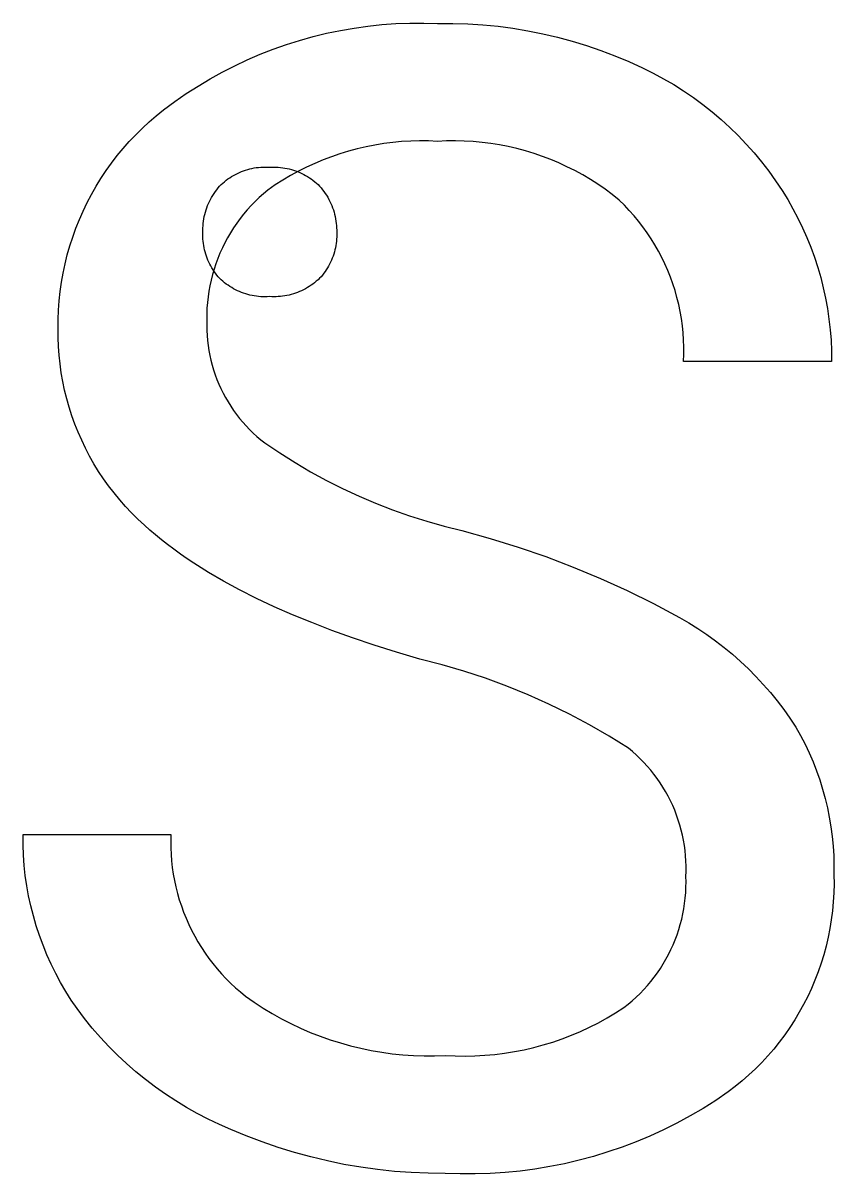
# Model space of a CAD drawing. Header units: millimetres. Extents: x 1422 to 6060, y -58 to 3182.
# Drawn here: x 4915.19 to 4937.88, y 145.73 to 177.91 of the extents above; entities that cross this region are included whole.
import ezdxf

# ---------------------------------------------------------------- set-up
doc = ezdxf.new("R2010")
doc.units = ezdxf.units.MM
doc.header["$MEASUREMENT"] = 0
doc.layers.add('Domyślny', color=7, linetype='Continuous', true_color=0x000000)

msp = doc.modelspace()

# ---------------------------------------------------------------- linework, layer by layer
at = {"layer": 'Domyślny'}
for p, q in [((4923.687, 177.626), (4924.07, 177.706)), ((4924.07, 177.706), (4924.455, 177.773)), ((4924.455, 177.773), (4924.842, 177.827)), ((4924.842, 177.827), (4925.231, 177.868)), ((4925.231, 177.868), (4925.62, 177.896)), ((4925.62, 177.896), (4926.011, 177.911)), ((4926.011, 177.911), (4926.401, 177.912)), ((4926.401, 177.912), (4926.792, 177.901)), ((4926.792, 177.901), (4927.215, 177.902)), ((4927.215, 177.902), (4927.637, 177.889)), ((4927.637, 177.889), (4928.059, 177.861)), ((4928.059, 177.861), (4928.48, 177.82)), ((4928.48, 177.82), (4928.899, 177.765)), ((4928.899, 177.765), (4929.316, 177.696)), ((4929.316, 177.696), (4929.731, 177.613)), ((4922.559, 177.311), (4922.931, 177.428)), ((4922.931, 177.428), (4923.308, 177.534)), ((4923.308, 177.534), (4923.687, 177.626)), ((4929.731, 177.613), (4930.143, 177.517)), ((4930.143, 177.517), (4930.551, 177.407)), ((4930.551, 177.407), (4930.955, 177.283)), ((4921.467, 176.884), (4921.826, 177.039)), ((4921.826, 177.039), (4922.19, 177.181)), ((4922.19, 177.181), (4922.559, 177.311)), ((4930.955, 177.283), (4931.355, 177.146)), ((4931.355, 177.146), (4931.751, 176.997)), ((4920.766, 176.54), (4921.114, 176.718)), ((4921.114, 176.718), (4921.467, 176.884)), ((4931.751, 176.997), (4932.141, 176.834)), ((4932.141, 176.834), (4932.526, 176.658)), ((4920.424, 176.351), (4920.766, 176.54)), ((4932.526, 176.658), (4932.82, 176.512)), ((4932.82, 176.512), (4933.11, 176.356)), ((4919.76, 175.938), (4920.089, 176.15)), ((4920.089, 176.15), (4920.424, 176.351)), ((4933.11, 176.356), (4933.394, 176.19)), ((4933.394, 176.19), (4933.672, 176.014)), ((4919.439, 175.716), (4919.76, 175.938)), ((4933.672, 176.014), (4933.944, 175.828)), ((4933.944, 175.828), (4934.209, 175.634)), ((4918.922, 175.319), (4919.126, 175.482)), ((4919.126, 175.482), (4919.439, 175.716)), ((4934.209, 175.634), (4934.467, 175.43)), ((4934.467, 175.43), (4934.718, 175.217)), ((4918.533, 174.973), (4918.724, 175.15)), ((4918.724, 175.15), (4918.922, 175.319)), ((4934.718, 175.217), (4934.961, 174.995)), ((4918.167, 174.601), (4918.347, 174.79)), ((4918.347, 174.79), (4918.533, 174.973)), ((4934.961, 174.995), (4935.196, 174.765)), ((4917.995, 174.406), (4918.167, 174.601)), ((4924.788, 174.451), (4924.543, 174.394)), ((4925.036, 174.5), (4924.788, 174.451)), ((4925.284, 174.54), (4925.036, 174.5)), ((4925.534, 174.572), (4925.284, 174.54)), ((4925.785, 174.595), (4925.534, 174.572)), ((4926.037, 174.61), (4925.785, 174.595)), ((4926.288, 174.616), (4926.037, 174.61)), ((4926.54, 174.614), (4926.288, 174.616)), ((4926.792, 174.603), (4926.54, 174.614)), ((4927.04, 174.614), (4926.792, 174.603)), ((4927.289, 174.617), (4927.04, 174.614)), ((4927.537, 174.612), (4927.289, 174.617)), ((4927.785, 174.598), (4927.537, 174.612)), ((4928.033, 174.575), (4927.785, 174.598)), ((4928.279, 174.545), (4928.033, 174.575)), ((4928.525, 174.505), (4928.279, 174.545)), ((4928.768, 174.458), (4928.525, 174.505)), ((4929.01, 174.402), (4928.768, 174.458)), ((4935.196, 174.765), (4935.423, 174.528)), ((4935.423, 174.528), (4935.642, 174.282)), ((4917.67, 173.998), (4917.829, 174.205)), ((4917.829, 174.205), (4917.995, 174.406)), ((4923.821, 174.174), (4923.585, 174.084)), ((4924.059, 174.255), (4923.821, 174.174)), ((4924.3, 174.329), (4924.059, 174.255)), ((4924.543, 174.394), (4924.3, 174.329)), ((4929.25, 174.337), (4929.01, 174.402)), ((4929.488, 174.265), (4929.25, 174.337)), ((4929.723, 174.184), (4929.488, 174.265)), ((4929.955, 174.096), (4929.723, 174.184)), ((4935.642, 174.282), (4935.852, 174.029)), ((4917.518, 173.786), (4917.67, 173.998)), ((4921.419, 173.8), (4921.478, 173.818)), ((4921.478, 173.818), (4921.538, 173.833)), ((4921.538, 173.833), (4921.598, 173.847)), ((4921.598, 173.847), (4921.658, 173.859)), ((4921.658, 173.859), (4921.719, 173.868)), ((4921.719, 173.868), (4921.78, 173.875)), ((4921.78, 173.875), (4921.841, 173.881)), ((4921.841, 173.881), (4921.903, 173.884)), ((4921.903, 173.884), (4921.965, 173.884)), ((4921.965, 173.884), (4922.026, 173.883)), ((4922.026, 173.883), (4922.088, 173.88)), ((4922.088, 173.88), (4922.149, 173.883)), ((4922.149, 173.883), (4922.211, 173.884)), ((4922.211, 173.884), (4922.273, 173.883)), ((4922.273, 173.883), (4922.335, 173.88)), ((4922.335, 173.88), (4922.396, 173.875)), ((4922.396, 173.875), (4922.458, 173.867)), ((4922.458, 173.867), (4922.519, 173.858)), ((4922.519, 173.858), (4922.58, 173.846)), ((4922.58, 173.846), (4922.64, 173.833)), ((4922.64, 173.833), (4922.7, 173.817)), ((4922.7, 173.817), (4922.759, 173.799)), ((4923.124, 173.881), (4922.899, 173.768)), ((4923.353, 173.986), (4923.124, 173.881)), ((4923.585, 174.084), (4923.353, 173.986)), ((4930.184, 174), (4929.955, 174.096)), ((4930.41, 173.895), (4930.184, 174)), ((4930.632, 173.784), (4930.41, 173.895)), ((4935.852, 174.029), (4936.053, 173.768)), ((4917.237, 173.347), (4917.374, 173.569)), ((4917.374, 173.569), (4917.518, 173.786)), ((4920.829, 173.476), (4920.877, 173.514)), ((4920.877, 173.514), (4920.926, 173.551)), ((4920.926, 173.551), (4920.977, 173.586)), ((4920.977, 173.586), (4921.029, 173.62)), ((4921.029, 173.62), (4921.082, 173.651)), ((4921.082, 173.651), (4921.136, 173.681)), ((4921.136, 173.681), (4921.191, 173.709)), ((4921.191, 173.709), (4921.246, 173.734)), ((4921.246, 173.734), (4921.303, 173.758)), ((4921.303, 173.758), (4921.361, 173.78)), ((4921.361, 173.78), (4921.419, 173.8)), ((4922.461, 173.519), (4922.249, 173.383)), ((4922.678, 173.647), (4922.461, 173.519)), ((4922.899, 173.768), (4922.678, 173.647)), ((4922.759, 173.799), (4922.817, 173.779)), ((4922.817, 173.779), (4922.875, 173.757)), ((4922.875, 173.757), (4922.932, 173.734)), ((4922.932, 173.734), (4922.989, 173.708)), ((4922.989, 173.708), (4923.044, 173.68)), ((4923.044, 173.68), (4923.098, 173.651)), ((4923.098, 173.651), (4923.151, 173.619)), ((4923.151, 173.619), (4923.204, 173.586)), ((4923.204, 173.586), (4923.254, 173.551)), ((4923.254, 173.551), (4923.304, 173.514)), ((4923.304, 173.514), (4923.353, 173.476)), ((4930.85, 173.664), (4930.632, 173.784)), ((4931.064, 173.538), (4930.85, 173.664)), ((4931.273, 173.404), (4931.064, 173.538)), ((4936.053, 173.768), (4936.245, 173.501)), ((4936.245, 173.501), (4936.428, 173.228)), ((4917.108, 173.12), (4917.237, 173.347)), ((4920.537, 173.147), (4920.574, 173.2)), ((4920.574, 173.2), (4920.612, 173.251)), ((4920.612, 173.251), (4920.652, 173.302)), ((4920.652, 173.302), (4920.693, 173.35)), ((4920.693, 173.35), (4920.737, 173.394)), ((4920.737, 173.394), (4920.782, 173.436)), ((4920.782, 173.436), (4920.829, 173.476)), ((4922.041, 173.24), (4921.918, 173.138)), ((4922.249, 173.383), (4922.041, 173.24)), ((4923.353, 173.476), (4923.4, 173.435)), ((4923.4, 173.435), (4923.445, 173.394)), ((4923.445, 173.394), (4923.489, 173.35)), ((4923.489, 173.35), (4923.532, 173.302)), ((4923.532, 173.302), (4923.572, 173.252)), ((4923.572, 173.252), (4923.611, 173.2)), ((4923.611, 173.2), (4923.648, 173.148)), ((4931.478, 173.263), (4931.273, 173.404)), ((4931.677, 173.115), (4931.478, 173.263)), ((4936.428, 173.228), (4936.584, 172.975)), ((4916.874, 172.654), (4916.987, 172.889)), ((4916.987, 172.889), (4917.108, 173.12)), ((4920.358, 172.806), (4920.383, 172.865)), ((4920.383, 172.865), (4920.41, 172.924)), ((4920.41, 172.924), (4920.439, 172.981)), ((4920.439, 172.981), (4920.47, 173.037)), ((4920.47, 173.037), (4920.502, 173.093)), ((4920.502, 173.093), (4920.537, 173.147)), ((4921.684, 172.922), (4921.573, 172.807)), ((4921.799, 173.032), (4921.684, 172.922)), ((4921.918, 173.138), (4921.799, 173.032)), ((4923.648, 173.148), (4923.683, 173.094)), ((4923.683, 173.094), (4923.716, 173.039)), ((4923.716, 173.039), (4923.748, 172.982)), ((4923.748, 172.982), (4923.777, 172.925)), ((4923.777, 172.925), (4923.804, 172.867)), ((4923.804, 172.867), (4923.83, 172.807)), ((4931.872, 172.96), (4931.677, 173.115)), ((4932.015, 172.82), (4931.872, 172.96)), ((4936.584, 172.975), (4936.731, 172.717)), ((4916.769, 172.416), (4916.874, 172.654)), ((4920.264, 172.499), (4920.279, 172.562)), ((4920.279, 172.562), (4920.296, 172.624)), ((4920.296, 172.624), (4920.314, 172.685)), ((4920.314, 172.685), (4920.335, 172.746)), ((4920.335, 172.746), (4920.358, 172.806)), ((4921.363, 172.567), (4921.264, 172.442)), ((4921.466, 172.689), (4921.363, 172.567)), ((4921.573, 172.807), (4921.466, 172.689)), ((4923.83, 172.807), (4923.853, 172.747)), ((4923.853, 172.747), (4923.874, 172.687)), ((4923.874, 172.687), (4923.893, 172.625)), ((4923.893, 172.625), (4923.91, 172.563)), ((4923.91, 172.563), (4923.925, 172.5)), ((4932.153, 172.674), (4932.015, 172.82)), ((4932.286, 172.524), (4932.153, 172.674)), ((4932.414, 172.37), (4932.286, 172.524)), ((4936.731, 172.717), (4936.869, 172.455)), ((4916.672, 172.174), (4916.769, 172.416)), ((4920.224, 172.181), (4920.228, 172.245)), ((4920.228, 172.245), (4920.234, 172.309)), ((4920.234, 172.309), (4920.242, 172.373)), ((4920.242, 172.373), (4920.252, 172.436)), ((4920.252, 172.436), (4920.264, 172.499)), ((4921.17, 172.313), (4921.08, 172.181)), ((4921.264, 172.442), (4921.17, 172.313)), ((4923.925, 172.5), (4923.938, 172.437)), ((4923.938, 172.437), (4923.948, 172.374)), ((4923.948, 172.374), (4923.957, 172.31)), ((4923.957, 172.31), (4923.963, 172.246)), ((4923.963, 172.246), (4923.966, 172.181)), ((4932.536, 172.211), (4932.414, 172.37)), ((4932.653, 172.048), (4932.536, 172.211)), ((4936.869, 172.455), (4936.998, 172.188)), ((4916.504, 171.68), (4916.584, 171.928)), ((4916.584, 171.928), (4916.672, 172.174)), ((4920.222, 172.117), (4920.224, 172.181)), ((4920.223, 172.053), (4920.222, 172.117)), ((4920.222, 171.992), (4920.223, 172.053)), ((4920.223, 171.931), (4920.222, 171.992)), ((4920.226, 171.87), (4920.223, 171.931)), ((4920.232, 171.81), (4920.226, 171.87)), ((4920.915, 171.909), (4920.839, 171.768)), ((4920.995, 172.046), (4920.915, 171.909)), ((4921.08, 172.181), (4920.995, 172.046)), ((4923.967, 171.931), (4923.964, 171.87)), ((4923.966, 172.181), (4923.968, 172.117)), ((4923.968, 172.117), (4923.967, 172.053)), ((4923.967, 172.053), (4923.968, 171.992)), ((4923.968, 171.992), (4923.967, 171.931)), ((4932.764, 171.881), (4932.653, 172.048)), ((4932.869, 171.71), (4932.764, 171.881)), ((4936.998, 172.188), (4937.119, 171.916)), ((4937.119, 171.916), (4937.23, 171.641)), ((4916.432, 171.429), (4916.504, 171.68)), ((4920.239, 171.75), (4920.232, 171.81)), ((4920.248, 171.689), (4920.239, 171.75)), ((4920.259, 171.63), (4920.248, 171.689)), ((4920.272, 171.57), (4920.259, 171.63)), ((4920.287, 171.512), (4920.272, 171.57)), ((4920.769, 171.625), (4920.703, 171.479)), ((4920.839, 171.768), (4920.769, 171.625)), ((4923.917, 171.569), (4923.902, 171.51)), ((4923.931, 171.629), (4923.917, 171.569)), ((4923.942, 171.689), (4923.931, 171.629)), ((4923.951, 171.749), (4923.942, 171.689)), ((4923.959, 171.809), (4923.951, 171.749)), ((4923.964, 171.87), (4923.959, 171.809)), ((4932.968, 171.536), (4932.869, 171.71)), ((4937.23, 171.641), (4937.331, 171.362)), ((4916.37, 171.176), (4916.432, 171.429)), ((4920.304, 171.453), (4920.287, 171.512)), ((4920.324, 171.396), (4920.304, 171.453)), ((4920.344, 171.339), (4920.324, 171.396)), ((4920.367, 171.282), (4920.344, 171.339)), ((4920.392, 171.227), (4920.367, 171.282)), ((4920.419, 171.172), (4920.392, 171.227)), ((4920.643, 171.332), (4920.588, 171.182)), ((4920.703, 171.479), (4920.643, 171.332)), ((4923.82, 171.281), (4923.795, 171.225)), ((4923.844, 171.337), (4923.82, 171.281)), ((4923.865, 171.394), (4923.844, 171.337)), ((4923.884, 171.452), (4923.865, 171.394)), ((4923.902, 171.51), (4923.884, 171.452)), ((4933.061, 171.358), (4932.968, 171.536)), ((4933.148, 171.178), (4933.061, 171.358)), ((4937.331, 171.362), (4937.423, 171.08)), ((4916.271, 170.664), (4916.316, 170.921)), ((4916.316, 170.921), (4916.37, 171.176)), ((4920.447, 171.118), (4920.419, 171.172)), ((4920.477, 171.066), (4920.447, 171.118)), ((4920.509, 171.014), (4920.477, 171.066)), ((4920.538, 171.03), (4920.493, 170.877)), ((4920.543, 170.963), (4920.509, 171.014)), ((4920.588, 171.182), (4920.538, 171.03)), ((4920.578, 170.914), (4920.543, 170.963)), ((4920.615, 170.866), (4920.578, 170.914)), ((4923.607, 170.913), (4923.569, 170.865)), ((4923.642, 170.962), (4923.607, 170.913)), ((4923.676, 171.013), (4923.642, 170.962)), ((4923.709, 171.064), (4923.676, 171.013)), ((4923.739, 171.117), (4923.709, 171.064)), ((4923.768, 171.171), (4923.739, 171.117)), ((4923.795, 171.225), (4923.768, 171.171)), ((4933.229, 170.994), (4933.148, 171.178)), ((4933.303, 170.808), (4933.229, 170.994)), ((4937.423, 171.08), (4937.506, 170.795)), ((4916.234, 170.406), (4916.271, 170.664)), ((4920.454, 170.723), (4920.42, 170.567)), ((4920.493, 170.877), (4920.454, 170.723)), ((4920.653, 170.819), (4920.615, 170.866)), ((4920.693, 170.773), (4920.653, 170.819)), ((4920.738, 170.731), (4920.693, 170.773)), ((4920.784, 170.69), (4920.738, 170.731)), ((4920.831, 170.651), (4920.784, 170.69)), ((4920.879, 170.614), (4920.831, 170.651)), ((4920.929, 170.578), (4920.879, 170.614)), ((4923.302, 170.614), (4923.252, 170.578)), ((4923.351, 170.651), (4923.302, 170.614)), ((4923.398, 170.69), (4923.351, 170.651)), ((4923.445, 170.731), (4923.398, 170.69)), ((4923.489, 170.773), (4923.445, 170.731)), ((4923.53, 170.818), (4923.489, 170.773)), ((4923.569, 170.865), (4923.53, 170.818)), ((4933.371, 170.619), (4933.303, 170.808)), ((4933.432, 170.428), (4933.371, 170.619)), ((4937.506, 170.795), (4937.579, 170.507)), ((4916.207, 170.147), (4916.234, 170.406)), ((4920.391, 170.41), (4920.369, 170.252)), ((4920.42, 170.567), (4920.391, 170.41)), ((4920.98, 170.544), (4920.929, 170.578)), ((4921.032, 170.512), (4920.98, 170.544)), ((4921.085, 170.481), (4921.032, 170.512)), ((4921.139, 170.452), (4921.085, 170.481)), ((4921.194, 170.425), (4921.139, 170.452)), ((4921.25, 170.401), (4921.194, 170.425)), ((4921.307, 170.378), (4921.25, 170.401)), ((4921.364, 170.356), (4921.307, 170.378)), ((4921.422, 170.337), (4921.364, 170.356)), ((4921.481, 170.32), (4921.422, 170.337)), ((4921.54, 170.305), (4921.481, 170.32)), ((4921.6, 170.292), (4921.54, 170.305)), ((4921.66, 170.281), (4921.6, 170.292)), ((4921.721, 170.272), (4921.66, 170.281)), ((4921.782, 170.265), (4921.721, 170.272)), ((4921.843, 170.26), (4921.782, 170.265)), ((4922.088, 170.261), (4922.026, 170.258)), ((4922.149, 170.258), (4922.088, 170.261)), ((4922.395, 170.265), (4922.333, 170.261)), ((4922.456, 170.272), (4922.395, 170.265)), ((4922.517, 170.282), (4922.456, 170.272)), ((4922.577, 170.293), (4922.517, 170.282)), ((4922.637, 170.306), (4922.577, 170.293)), ((4922.697, 170.321), (4922.637, 170.306)), ((4922.756, 170.338), (4922.697, 170.321)), ((4922.814, 170.357), (4922.756, 170.338)), ((4922.872, 170.378), (4922.814, 170.357)), ((4922.929, 170.401), (4922.872, 170.378)), ((4922.985, 170.426), (4922.929, 170.401)), ((4923.04, 170.453), (4922.985, 170.426)), ((4923.095, 170.482), (4923.04, 170.453)), ((4923.148, 170.512), (4923.095, 170.482)), ((4923.201, 170.544), (4923.148, 170.512)), ((4923.252, 170.578), (4923.201, 170.544)), ((4933.487, 170.235), (4933.432, 170.428)), ((4937.579, 170.507), (4937.642, 170.217)), ((4916.189, 169.887), (4916.207, 170.147)), ((4920.351, 170.093), (4920.339, 169.934)), ((4920.369, 170.252), (4920.351, 170.093)), ((4921.904, 170.257), (4921.843, 170.26)), ((4921.965, 170.257), (4921.904, 170.257)), ((4922.026, 170.258), (4921.965, 170.257)), ((4922.21, 170.257), (4922.149, 170.258)), ((4922.272, 170.258), (4922.21, 170.257)), ((4922.333, 170.261), (4922.272, 170.258)), ((4933.535, 170.041), (4933.487, 170.235)), ((4933.576, 169.844), (4933.535, 170.041)), ((4937.642, 170.217), (4937.695, 169.925)), ((4916.179, 169.626), (4916.189, 169.887)), ((4916.179, 169.366), (4916.179, 169.626)), ((4920.333, 169.775), (4920.332, 169.615)), ((4920.339, 169.934), (4920.333, 169.775)), ((4933.611, 169.647), (4933.576, 169.844)), ((4933.638, 169.448), (4933.611, 169.647)), ((4937.695, 169.925), (4937.738, 169.632)), ((4937.738, 169.632), (4937.771, 169.337)), ((4916.179, 169.118), (4916.179, 169.366)), ((4920.332, 169.615), (4920.337, 169.456)), ((4920.337, 169.456), (4920.339, 169.315)), ((4920.339, 169.315), (4920.346, 169.175)), ((4933.659, 169.249), (4933.638, 169.448)), ((4937.771, 169.337), (4937.795, 169.041)), ((4916.187, 168.871), (4916.179, 169.118)), ((4920.346, 169.175), (4920.357, 169.035)), ((4920.357, 169.035), (4920.374, 168.895)), ((4933.672, 169.049), (4933.659, 169.249)), ((4933.679, 168.848), (4933.672, 169.049)), ((4937.795, 169.041), (4937.808, 168.744)), ((4916.204, 168.624), (4916.187, 168.871)), ((4920.374, 168.895), (4920.395, 168.757)), ((4920.395, 168.757), (4920.42, 168.619)), ((4933.679, 168.648), (4933.679, 168.848)), ((4937.808, 168.744), (4937.811, 168.448)), ((4916.23, 168.378), (4916.204, 168.624)), ((4916.264, 168.132), (4916.23, 168.378)), ((4920.42, 168.619), (4920.451, 168.481)), ((4920.451, 168.481), (4920.486, 168.345)), ((4920.486, 168.345), (4920.526, 168.211)), ((4933.672, 168.448), (4933.679, 168.648)), ((4937.811, 168.448), (4933.672, 168.448)), ((4916.306, 167.889), (4916.264, 168.132)), ((4920.526, 168.211), (4920.57, 168.077)), ((4920.57, 168.077), (4920.619, 167.946)), ((4916.357, 167.646), (4916.306, 167.889)), ((4920.619, 167.946), (4920.673, 167.816)), ((4920.673, 167.816), (4920.73, 167.688)), ((4920.73, 167.688), (4920.793, 167.562)), ((4916.416, 167.406), (4916.357, 167.646)), ((4916.484, 167.168), (4916.416, 167.406)), ((4920.793, 167.562), (4920.859, 167.438)), ((4920.859, 167.438), (4920.93, 167.317)), ((4916.559, 166.932), (4916.484, 167.168)), ((4920.93, 167.317), (4921.004, 167.198)), ((4921.004, 167.198), (4921.083, 167.081)), ((4921.083, 167.081), (4921.166, 166.968)), ((4916.643, 166.699), (4916.559, 166.932)), ((4921.166, 166.968), (4921.252, 166.857)), ((4921.252, 166.857), (4921.342, 166.749)), ((4921.342, 166.749), (4921.436, 166.645)), ((4916.734, 166.469), (4916.643, 166.699)), ((4916.834, 166.243), (4916.734, 166.469)), ((4921.436, 166.645), (4921.533, 166.544)), ((4921.533, 166.544), (4921.634, 166.446)), ((4921.634, 166.446), (4921.738, 166.351)), ((4916.941, 166.02), (4916.834, 166.243)), ((4921.738, 166.351), (4921.845, 166.261)), ((4921.845, 166.261), (4921.956, 166.173)), ((4921.956, 166.173), (4922.374, 165.89)), ((4917.056, 165.801), (4916.941, 166.02)), ((4917.178, 165.585), (4917.056, 165.801)), ((4922.374, 165.89), (4922.802, 165.62)), ((4917.308, 165.375), (4917.178, 165.585)), ((4922.802, 165.62), (4923.238, 165.364)), ((4917.445, 165.168), (4917.308, 165.375)), ((4917.589, 164.967), (4917.445, 165.168)), ((4923.238, 165.364), (4923.682, 165.122)), ((4923.682, 165.122), (4924.134, 164.895)), ((4917.74, 164.771), (4917.589, 164.967)), ((4924.134, 164.895), (4924.592, 164.681)), ((4917.897, 164.58), (4917.74, 164.771)), ((4918.061, 164.394), (4917.897, 164.58)), ((4924.592, 164.681), (4925.057, 164.483)), ((4925.057, 164.483), (4925.529, 164.3)), ((4918.231, 164.215), (4918.061, 164.394)), ((4918.407, 164.041), (4918.231, 164.215)), ((4925.529, 164.3), (4926.006, 164.132)), ((4918.59, 163.874), (4918.407, 164.041)), ((4918.743, 163.735), (4918.59, 163.874)), ((4926.006, 164.132), (4926.488, 163.979)), ((4926.488, 163.979), (4926.974, 163.842)), ((4926.974, 163.842), (4927.465, 163.721)), ((4918.902, 163.598), (4918.743, 163.735)), ((4919.067, 163.462), (4918.902, 163.598)), ((4927.465, 163.721), (4928.257, 163.502)), ((4928.257, 163.502), (4929.042, 163.259)), ((4919.237, 163.328), (4919.067, 163.462)), ((4919.414, 163.195), (4919.237, 163.328)), ((4919.595, 163.064), (4919.414, 163.195)), ((4929.042, 163.259), (4929.819, 162.991)), ((4919.782, 162.933), (4919.595, 163.064)), ((4919.975, 162.804), (4919.782, 162.933)), ((4929.819, 162.991), (4930.586, 162.698)), ((4920.174, 162.677), (4919.975, 162.804)), ((4920.378, 162.551), (4920.174, 162.677)), ((4920.803, 162.303), (4920.378, 162.551)), ((4930.586, 162.698), (4931.345, 162.382)), ((4921.251, 162.06), (4920.803, 162.303)), ((4931.345, 162.382), (4932.093, 162.042)), ((4921.722, 161.823), (4921.251, 162.06)), ((4932.093, 162.042), (4932.83, 161.678)), ((4922.215, 161.591), (4921.722, 161.823)), ((4922.73, 161.364), (4922.215, 161.591)), ((4932.83, 161.678), (4933.555, 161.292)), ((4923.268, 161.144), (4922.73, 161.364)), ((4933.555, 161.292), (4933.815, 161.14)), ((4923.829, 160.928), (4923.268, 161.144)), ((4924.412, 160.718), (4923.829, 160.928)), ((4933.815, 161.14), (4934.071, 160.98)), ((4934.071, 160.98), (4934.321, 160.812)), ((4925.017, 160.514), (4924.412, 160.718)), ((4934.321, 160.812), (4934.566, 160.636)), ((4934.566, 160.636), (4934.804, 160.451)), ((4925.645, 160.315), (4925.017, 160.514)), ((4926.296, 160.121), (4925.645, 160.315)), ((4934.804, 160.451), (4935.037, 160.259)), ((4926.914, 159.965), (4926.296, 160.121)), ((4927.527, 159.788), (4926.914, 159.965)), ((4935.037, 160.259), (4935.263, 160.06)), ((4935.263, 160.06), (4935.483, 159.853)), ((4928.132, 159.59), (4927.527, 159.788)), ((4935.483, 159.853), (4935.695, 159.639)), ((4928.731, 159.37), (4928.132, 159.59)), ((4929.321, 159.13), (4928.731, 159.37)), ((4935.695, 159.639), (4935.901, 159.418)), ((4935.901, 159.418), (4936.099, 159.191)), ((4929.903, 158.869), (4929.321, 159.13)), ((4936.099, 159.191), (4936.29, 158.957)), ((4930.476, 158.589), (4929.903, 158.869)), ((4936.29, 158.957), (4936.472, 158.718)), ((4936.472, 158.718), (4936.647, 158.472)), ((4931.038, 158.288), (4930.476, 158.589)), ((4936.647, 158.472), (4936.814, 158.221)), ((4931.589, 157.969), (4931.038, 158.288)), ((4936.814, 158.221), (4936.946, 157.985)), ((4932.129, 157.63), (4931.589, 157.969)), ((4936.946, 157.985), (4937.07, 157.745)), ((4937.07, 157.745), (4937.185, 157.501)), ((4932.242, 157.537), (4932.129, 157.63)), ((4932.35, 157.44), (4932.242, 157.537)), ((4932.456, 157.34), (4932.35, 157.44)), ((4937.185, 157.501), (4937.292, 157.253)), ((4932.558, 157.236), (4932.456, 157.34)), ((4932.657, 157.128), (4932.558, 157.236)), ((4932.752, 157.018), (4932.657, 157.128)), ((4937.292, 157.253), (4937.39, 157.001)), ((4932.843, 156.904), (4932.752, 157.018)), ((4932.93, 156.787), (4932.843, 156.904)), ((4933.013, 156.668), (4932.93, 156.787)), ((4937.39, 157.001), (4937.48, 156.746)), ((4937.48, 156.746), (4937.56, 156.488)), ((4933.092, 156.545), (4933.013, 156.668)), ((4933.167, 156.42), (4933.092, 156.545)), ((4937.56, 156.488), (4937.632, 156.228)), ((4933.238, 156.293), (4933.167, 156.42)), ((4933.304, 156.163), (4933.238, 156.293)), ((4933.366, 156.031), (4933.304, 156.163)), ((4937.632, 156.228), (4937.694, 155.965)), ((4933.423, 155.897), (4933.366, 156.031)), ((4933.476, 155.762), (4933.423, 155.897)), ((4937.694, 155.965), (4937.748, 155.701)), ((4933.524, 155.624), (4933.476, 155.762)), ((4933.568, 155.485), (4933.524, 155.624)), ((4933.607, 155.345), (4933.568, 155.485)), ((4937.748, 155.701), (4937.792, 155.434)), ((4915.194, 154.931), (4915.193, 155.219)), ((4915.193, 155.219), (4919.329, 155.219)), ((4919.329, 155.219), (4919.325, 155.034)), ((4933.641, 155.203), (4933.607, 155.345)), ((4933.67, 155.06), (4933.641, 155.203)), ((4937.792, 155.434), (4937.828, 155.167)), ((4937.828, 155.167), (4937.854, 154.898)), ((4915.206, 154.643), (4915.194, 154.931)), ((4919.325, 155.034), (4919.327, 154.849)), ((4919.327, 154.849), (4919.335, 154.665)), ((4933.694, 154.916), (4933.67, 155.06)), ((4933.713, 154.772), (4933.694, 154.916)), ((4937.854, 154.898), (4937.87, 154.628)), ((4915.227, 154.356), (4915.206, 154.643)), ((4919.335, 154.665), (4919.349, 154.481)), ((4933.728, 154.627), (4933.713, 154.772)), ((4933.737, 154.482), (4933.728, 154.627)), ((4937.87, 154.628), (4937.878, 154.358)), ((4915.258, 154.07), (4915.227, 154.356)), ((4919.349, 154.481), (4919.37, 154.297)), ((4919.37, 154.297), (4919.397, 154.115)), ((4933.742, 154.336), (4933.737, 154.482)), ((4933.737, 154.045), (4933.742, 154.19)), ((4933.742, 154.19), (4933.742, 154.336)), ((4937.878, 154.358), (4937.876, 154.088)), ((4915.3, 153.785), (4915.258, 154.07)), ((4919.397, 154.115), (4919.43, 153.933)), ((4919.43, 153.933), (4919.469, 153.753)), ((4933.74, 153.894), (4933.737, 154.045)), ((4933.738, 153.744), (4933.74, 153.894)), ((4937.876, 154.088), (4937.879, 153.837)), ((4915.351, 153.502), (4915.3, 153.785)), ((4919.469, 153.753), (4919.514, 153.574)), ((4919.514, 153.574), (4919.565, 153.396)), ((4933.718, 153.444), (4933.731, 153.594)), ((4933.731, 153.594), (4933.738, 153.744)), ((4937.873, 153.587), (4937.858, 153.337)), ((4937.879, 153.837), (4937.873, 153.587)), ((4915.412, 153.221), (4915.351, 153.502)), ((4915.483, 152.942), (4915.412, 153.221)), ((4919.565, 153.396), (4919.622, 153.221)), ((4919.622, 153.221), (4919.685, 153.047)), ((4933.678, 153.146), (4933.701, 153.294)), ((4933.701, 153.294), (4933.718, 153.444)), ((4937.858, 153.337), (4937.835, 153.087)), ((4915.563, 152.666), (4915.483, 152.942)), ((4919.685, 153.047), (4919.754, 152.876)), ((4933.618, 152.851), (4933.65, 152.998)), ((4933.65, 152.998), (4933.678, 153.146)), ((4937.835, 153.087), (4937.804, 152.838)), ((4915.653, 152.392), (4915.563, 152.666)), ((4919.754, 152.876), (4919.829, 152.707)), ((4919.829, 152.707), (4919.909, 152.541)), ((4933.489, 152.418), (4933.537, 152.561)), ((4933.537, 152.561), (4933.58, 152.705)), ((4933.58, 152.705), (4933.618, 152.851)), ((4937.764, 152.591), (4937.715, 152.345)), ((4937.804, 152.838), (4937.764, 152.591)), ((4915.753, 152.122), (4915.653, 152.392)), ((4919.909, 152.541), (4919.995, 152.377)), ((4919.995, 152.377), (4920.087, 152.217)), ((4933.379, 152.138), (4933.437, 152.277)), ((4933.437, 152.277), (4933.489, 152.418)), ((4937.715, 152.345), (4937.658, 152.101)), ((4915.862, 151.856), (4915.753, 152.122)), ((4920.087, 152.217), (4920.183, 152.06)), ((4920.183, 152.06), (4920.285, 151.906)), ((4933.251, 151.867), (4933.317, 152.001)), ((4933.317, 152.001), (4933.379, 152.138)), ((4937.658, 152.101), (4937.592, 151.859)), ((4915.98, 151.593), (4915.862, 151.856)), ((4916.107, 151.335), (4915.98, 151.593)), ((4920.285, 151.906), (4920.393, 151.755)), ((4920.393, 151.755), (4920.505, 151.609)), ((4920.505, 151.609), (4920.622, 151.466)), ((4933.023, 151.477), (4933.103, 151.604)), ((4933.103, 151.604), (4933.179, 151.734)), ((4933.179, 151.734), (4933.251, 151.867)), ((4937.519, 151.619), (4937.437, 151.383)), ((4937.592, 151.859), (4937.519, 151.619)), ((4916.243, 151.082), (4916.107, 151.335)), ((4920.622, 151.466), (4920.744, 151.327)), ((4920.744, 151.327), (4920.87, 151.193)), ((4932.85, 151.231), (4932.938, 151.353)), ((4932.938, 151.353), (4933.023, 151.477)), ((4937.437, 151.383), (4937.347, 151.149)), ((4916.388, 150.833), (4916.243, 151.082)), ((4920.87, 151.193), (4921.001, 151.062)), ((4921.001, 151.062), (4921.136, 150.937)), ((4932.559, 150.887), (4932.66, 150.998)), ((4932.66, 150.998), (4932.757, 151.113)), ((4932.757, 151.113), (4932.85, 151.231)), ((4937.347, 151.149), (4937.249, 150.918)), ((4916.542, 150.59), (4916.388, 150.833)), ((4921.136, 150.937), (4921.276, 150.816)), ((4921.276, 150.816), (4921.419, 150.7)), ((4921.419, 150.7), (4921.662, 150.529)), ((4932.234, 150.573), (4932.346, 150.674)), ((4932.346, 150.674), (4932.454, 150.778)), ((4932.454, 150.778), (4932.559, 150.887)), ((4937.143, 150.691), (4937.029, 150.467)), ((4937.249, 150.918), (4937.143, 150.691)), ((4916.704, 150.352), (4916.542, 150.59)), ((4916.912, 150.076), (4916.704, 150.352)), ((4921.662, 150.529), (4921.911, 150.367)), ((4921.911, 150.367), (4922.165, 150.213)), ((4931.768, 150.234), (4932, 150.384)), ((4932, 150.384), (4932.119, 150.477)), ((4932.119, 150.477), (4932.234, 150.573)), ((4937.029, 150.467), (4936.907, 150.248)), ((4917.13, 149.807), (4916.912, 150.076)), ((4922.165, 150.213), (4922.425, 150.068)), ((4922.425, 150.068), (4922.689, 149.932)), ((4931.287, 149.957), (4931.53, 150.091)), ((4931.53, 150.091), (4931.768, 150.234)), ((4936.779, 150.033), (4936.642, 149.823)), ((4936.907, 150.248), (4936.779, 150.033)), ((4917.358, 149.546), (4917.13, 149.807)), ((4922.689, 149.932), (4922.957, 149.805)), ((4922.957, 149.805), (4923.23, 149.687)), ((4923.23, 149.687), (4923.506, 149.579)), ((4930.533, 149.607), (4930.788, 149.715)), ((4930.788, 149.715), (4931.04, 149.832)), ((4931.04, 149.832), (4931.287, 149.957)), ((4936.642, 149.823), (4936.499, 149.617)), ((4917.594, 149.293), (4917.358, 149.546)), ((4923.506, 149.579), (4923.786, 149.48)), ((4923.786, 149.48), (4924.07, 149.391)), ((4924.07, 149.391), (4924.356, 149.311)), ((4929.747, 149.336), (4930.012, 149.417)), ((4930.012, 149.417), (4930.274, 149.508)), ((4930.274, 149.508), (4930.533, 149.607)), ((4936.349, 149.416), (4936.192, 149.221)), ((4936.499, 149.617), (4936.349, 149.416)), ((4917.838, 149.048), (4917.594, 149.293)), ((4918.091, 148.812), (4917.838, 149.048)), ((4924.356, 149.311), (4924.644, 149.241)), ((4924.644, 149.241), (4924.935, 149.181)), ((4924.935, 149.181), (4925.228, 149.131)), ((4925.228, 149.131), (4925.522, 149.091)), ((4925.522, 149.091), (4925.818, 149.06)), ((4925.818, 149.06), (4926.114, 149.04)), ((4926.114, 149.04), (4926.411, 149.03)), ((4926.411, 149.03), (4926.708, 149.031)), ((4926.708, 149.031), (4927.005, 149.041)), ((4927.005, 149.041), (4927.282, 149.027)), ((4927.282, 149.027), (4927.559, 149.024)), ((4927.559, 149.024), (4927.836, 149.029)), ((4927.836, 149.029), (4928.113, 149.045)), ((4928.113, 149.045), (4928.389, 149.07)), ((4928.389, 149.07), (4928.664, 149.104)), ((4928.664, 149.104), (4928.937, 149.148)), ((4928.937, 149.148), (4929.21, 149.201)), ((4929.21, 149.201), (4929.48, 149.264)), ((4929.48, 149.264), (4929.747, 149.336)), ((4936.028, 149.031), (4935.858, 148.847)), ((4936.192, 149.221), (4936.028, 149.031)), ((4918.351, 148.585), (4918.091, 148.812)), ((4935.858, 148.847), (4935.681, 148.669)), ((4918.62, 148.366), (4918.351, 148.585)), ((4935.499, 148.498), (4935.31, 148.332)), ((4935.681, 148.669), (4935.499, 148.498)), ((4918.896, 148.157), (4918.62, 148.366)), ((4919.178, 147.958), (4918.896, 148.157)), ((4935.116, 148.173), (4934.917, 148.021)), ((4935.31, 148.332), (4935.116, 148.173)), ((4919.468, 147.768), (4919.178, 147.958)), ((4919.763, 147.589), (4919.468, 147.768)), ((4934.57, 147.786), (4934.215, 147.562)), ((4934.917, 148.021), (4934.57, 147.786)), ((4920.065, 147.419), (4919.763, 147.589)), ((4920.372, 147.26), (4920.065, 147.419)), ((4934.215, 147.562), (4933.853, 147.351)), ((4920.685, 147.112), (4920.372, 147.26)), ((4921.002, 146.974), (4920.685, 147.112)), ((4933.485, 147.151), (4933.109, 146.964)), ((4933.853, 147.351), (4933.485, 147.151)), ((4921.44, 146.791), (4921.002, 146.974)), ((4921.884, 146.622), (4921.44, 146.791)), ((4932.728, 146.789), (4932.341, 146.627)), ((4933.109, 146.964), (4932.728, 146.789)), ((4922.333, 146.467), (4921.884, 146.622)), ((4922.786, 146.327), (4922.333, 146.467)), ((4931.949, 146.478), (4931.553, 146.342)), ((4932.341, 146.627), (4931.949, 146.478)), ((4923.244, 146.202), (4922.786, 146.327)), ((4923.706, 146.091), (4923.244, 146.202)), ((4931.152, 146.219), (4930.747, 146.11)), ((4931.553, 146.342), (4931.152, 146.219)), ((4924.171, 145.996), (4923.706, 146.091)), ((4924.639, 145.916), (4924.171, 145.996)), ((4925.11, 145.85), (4924.639, 145.916)), ((4925.582, 145.8), (4925.11, 145.85)), ((4926.055, 145.766), (4925.582, 145.8)), ((4929.098, 145.808), (4928.681, 145.767)), ((4929.514, 145.863), (4929.098, 145.808)), ((4929.927, 145.932), (4929.514, 145.863)), ((4930.339, 146.014), (4929.927, 145.932)), ((4930.747, 146.11), (4930.339, 146.014)), ((4926.53, 145.746), (4926.055, 145.766)), ((4927.005, 145.742), (4926.53, 145.746)), ((4927.424, 145.728), (4927.005, 145.742)), ((4927.843, 145.727), (4927.424, 145.728)), ((4928.262, 145.74), (4927.843, 145.727)), ((4928.681, 145.767), (4928.262, 145.74))]:
    msp.add_line(p, q, dxfattribs=at)

doc.saveas('drawing.dxf')
